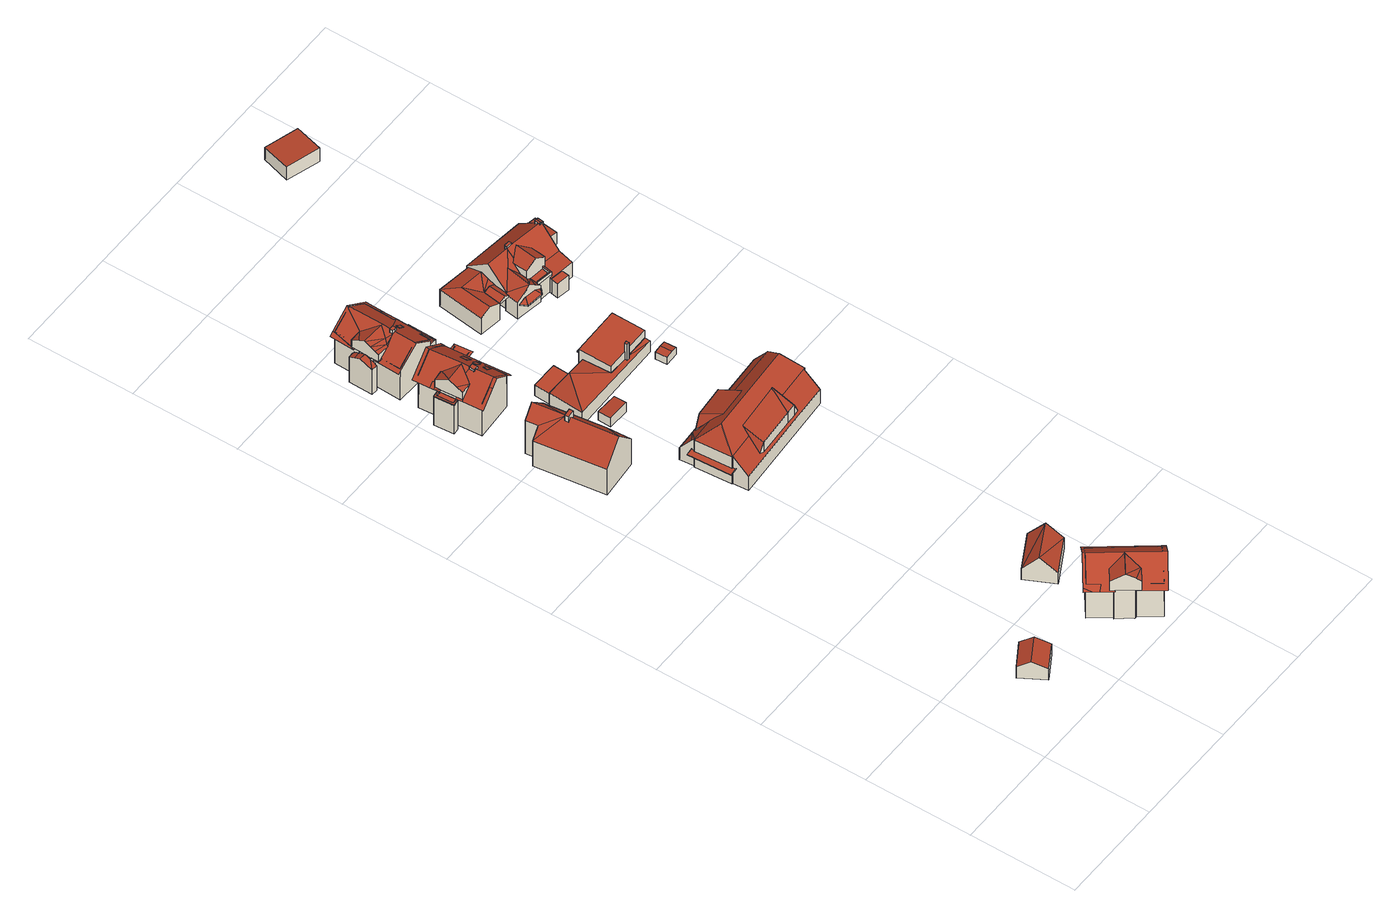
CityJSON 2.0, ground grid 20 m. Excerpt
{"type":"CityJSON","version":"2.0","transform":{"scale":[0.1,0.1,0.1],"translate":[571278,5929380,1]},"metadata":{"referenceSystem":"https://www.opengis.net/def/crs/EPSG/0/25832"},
"CityObjects":{
"building1":{"type":"Building","attributes":{"Grundfläche 2D":"27.286728","Grundhöhe NN":"5.896"},"geometry":[{"type":"Solid","lod":"3","boundaries":[[[[0,1,2,3]],[[4,0,3,5]],[[5,3,2,6,7]],[[4,5,7,8]],[[1,0,4,8,9]],[[2,1,9,6]],[[7,6,9,8]]]],"semantics":{"surfaces":[{"type":"RoofSurface"},{"type":"WallSurface"},{"type":"GroundSurface"}],"values":[[0,0,1,1,1,1,2]]}}]},
"building2":{"type":"Building","attributes":{"Grundfläche 2D":"114.761773","Grundhöhe NN":"2.342"},"children":["building2-1"],"geometry":[{"type":"Solid","lod":"3","boundaries":[[[[10,11,12,13]],[[14,15,16,10,13]],[[17,16,15]],[[13,12,14]],[[11,18,19,12]],[[15,14,12,20,21]],[[20,12,19]],[[18,11,10,22,23]],[[19,18,23,24]],[[20,19,24,25]],[[21,20,25,26]],[[17,15,21,26,27]],[[10,16,28,22]],[[16,17,27,28]],[[28,27,26,25,24,23,22]]]],"semantics":{"surfaces":[{"type":"RoofSurface"},{"type":"WallSurface"},{"type":"GroundSurface"}],"values":[[0,0,0,0,0,0,0,1,1,1,1,1,1,1,2]]}}]},
"building2-1":{"type":"BuildingInstallation","parents":["building2"],"geometry":[{"type":"MultiSurface","lod":"3","boundaries":[[[29,30,31,32,33]],[[34,31,30,29,35,13,12]],[[32,31,34,36]],[[36,14,37,33,32]],[[37,35,29,33]]],"semantics":{"surfaces":[{"type":"RoofSurface"},{"type":"WallSurface"}],"values":[0,1,1,1,1]}}]},
"building3":{"type":"Building","attributes":{"Grundfläche 2D":"97.119443","Grundhöhe NN":"2.132"},"geometry":[{"type":"Solid","lod":"3","boundaries":[[[[38,39,40]],[[41,42,43,38,40]],[[44,45,43,42]],[[39,46,40]],[[47,48,40,46,49,50]],[[51,52,53,54,55,56,57,50,49,46,39,58,59,60]],[[39,38,43,45,61,62,63,64,65,66,67,58]],[[68,69,70,60,59,58,67,66]],[[57,56,48,47,50]],[[56,55,71,62,61,44,42,41,40,48]],[[61,45,44]],[[72,73,74,75]],[[76,77,78,79,80,72,75,81]],[[82,78,77,83]],[[84,85,82,83,86]],[[87,67,88,84,86,89]],[[90,91,92,87,89,93]],[[94,95,59,90,93,96]],[[73,97,94,96,74]],[[81,75,74,96,93,89,86,83,77,76]],[[66,67,87,92,91,90,59,60,70,69,68]],[[95,94,97,73,72,80,79,78,82,85,84,88,67,66,65,64,63,62,71,55,54,53,52,51,60,59]]]],"semantics":{"surfaces":[{"type":"RoofSurface"},{"type":"WallSurface"},{"type":"GroundSurface"}],"values":[[0,0,0,0,0,0,0,0,1,1,1,1,1,1,1,1,1,1,1,2,0,0]]}}]},
"building4":{"type":"Building","attributes":{"Grundfläche 2D":"43.661425","Grundhöhe NN":"1.774"},"geometry":[{"type":"Solid","lod":"3","boundaries":[[[[98,99,100]],[[98,100,101]],[[102,101,103]],[[98,101,102]],[[100,99,104,105]],[[103,101,100,105,106]],[[102,103,106,107]],[[104,99,98,102,107]],[[106,105,104,107]]]],"semantics":{"surfaces":[{"type":"RoofSurface"},{"type":"WallSurface"},{"type":"GroundSurface"}],"values":[[0,0,0,0,1,1,1,1,2]]}}]},
"building5":{"type":"Building","attributes":{"Grundfläche 2D":"109.269776","Grundhöhe NN":"2.203"},"children":["building5-1","building5-2","building5-3","building5-4","building5-5"],"geometry":[{"type":"MultiSurface","lod":"3","boundaries":[[[108,109,110,111,112,113]],[[110,109,114,115,116]],[[117,118,119,120,121,109,122]],[[121,114,109]],[[123,124,117,122,125]],[[126,112,111,110,116,127,128,129,130,131,132]],[[133,134,135,131]],[[115,114,127,116]],[[132,131,135]],[[121,120,119,136,127,114]],[[137,138,139,140,141,142]],[[117,124,123,138,137,143,144,145,146,136,119,118],[147,148,147,149]],[[150,151,152,153,154,155,156,129,128,127,136,146,145,144,157,158]],[[145,146,136,146]],[[159,160,161,162,163,164,165,166,167,168]],[[169,170,171,172,173,174]],[[175,169,176,177]],[[170,169,175]],[[177,178,179,175]],[[126,113,112]],[[109,108,113,126,132,135,180,139,138,125,122]],[[138,123,125]],[[181,182,183,184]],[[185,186,128,181,184,187]],[[188,189,190,191,192,193,194,185,187,195]],[[196,197,145,188,195,198]],[[199,200,196,198,201]],[[199,201,202,170,152]],[[154,153,152,170,175,179]],[[182,203,154,179,204,205,183]],[[164,163,206,207]],[[165,164,207,208]],[[166,165,208,209]],[[210,168,167,166,209,211]],[[160,159,212,213]],[[163,162,161,214,215,206]],[[159,168,210,212]],[[161,160,213,214]],[[216,217,170,202,218]],[[219,220,216,218,221]],[[222,223,224,219,221,225]],[[226,223,222,227]],[[204,179,228,226,227,229]],[[205,204,229,227,222,225,221,218,202,201,198,195,187,184,183]],[[215,214,213,212,210,211,209,208,207,206]],[[131,132,193,192,135]],[[139,180,135,192,191,190]],[[190,142,141,140,139]],[[190,189,188,145,144,143,137,142]],[[158,157,144,145,197,196,200,199,152,151,150]],[[155,154,203,182,181,128,129,156]],[[193,132,131,130,129,128,186,185,194]],[[217,171,170]],[[172,171,217,216,220,169,174,173]],[[169,224,223,226,228,178,177,176]],[[219,224,169,220]],[[228,179,178]]],"semantics":{"surfaces":[{"type":"RoofSurface"},{"type":"WallSurface"},{"type":"GroundSurface"}],"values":[0,0,0,0,0,0,0,0,0,0,0,0,0,0,0,0,0,0,0,1,1,1,1,1,1,1,1,1,1,1,1,1,1,1,1,1,1,1,1,1,1,1,1,2,2,0,0,0,0,0,0,0,0,0,0,0,0]}}]},
"building5-1":{"type":"BuildingInstallation","parents":["building5"],"geometry":[{"type":"MultiSurface","lod":"3","boundaries":[[[230,231,232,233,234,235]],[[236,233,232,237,136]],[[236,148,149,235,234,233]],[[149,147,235]],[[235,147,146,230]],[[231,230,146,238]],[[232,231,238,237]]],"semantics":{"surfaces":[{"type":"RoofSurface"},{"type":"WallSurface"}],"values":[0,1,1,1,1,1,1]}}]},
"building5-2":{"type":"BuildingInstallation","parents":["building5"],"geometry":[{"type":"MultiSurface","lod":"3","boundaries":[[[239,240,241,242]],[[242,241,243,244]],[[239,242,244,245]],[[240,239,245,246]],[[241,240,246,243]]],"semantics":{"surfaces":[{"type":"RoofSurface"},{"type":"WallSurface"}],"values":[0,1,1,1,1]}}]},
"building5-3":{"type":"BuildingInstallation","parents":["building5"],"geometry":[{"type":"MultiSurface","lod":"3","boundaries":[[[247,248,249,250,251,252,253,254,255,256]],[[257,258,253,252]],[[259,248,247,256,255,254,253,258,260]],[[259,261,250,249,248]],[[257,252,251,250,261,262]]],"semantics":{"surfaces":[{"type":"RoofSurface"},{"type":"WallSurface"}],"values":[0,1,1,1,1]}}]},
"building5-4":{"type":"BuildingInstallation","parents":["building5"],"geometry":[{"type":"MultiSurface","lod":"3","boundaries":[[[263,264,265,266]],[[265,264,267,268]],[[266,265,268,269]],[[263,266,269,270]],[[264,263,270,267]]],"semantics":{"surfaces":[{"type":"RoofSurface"},{"type":"WallSurface"}],"values":[0,1,1,1,1]}}]},
"building5-5":{"type":"BuildingInstallation","parents":["building5"],"geometry":[{"type":"MultiSurface","lod":"3","boundaries":[[[271,272,273,274,275,276,277,278]],[[163,164,276,275]],[[164,165,277,276]],[[165,166,278,277]],[[166,167,271,278]],[[272,271,167,279]],[[273,272,279,280]],[[274,273,280,162]],[[162,163,275,274]]],"semantics":{"surfaces":[{"type":"RoofSurface"},{"type":"WallSurface"}],"values":[0,1,1,1,1,1,1,1,1]}}]},
"building6":{"type":"Building","attributes":{"Grundfläche 2D":"108.310834","Grundhöhe NN":"2.841"},"children":["building6-1","building6-2"],"geometry":[{"type":"Solid","lod":"3","boundaries":[[[[281,282,283,284]],[[285,286,283]],[[284,283,286]],[[285,287,286]],[[288,287,285,289,290]],[[291,292,293,294,288,290]],[[295,296,294,293]],[[297,298,293,299,300,301,302]],[[298,297,303,293]],[[299,293,292,291,290,304,305,300]],[[306,301,307,308]],[[306,302,301]],[[309,306,308,310]],[[285,311,312,304,290,289]],[[313,314,315,316,317]],[[318,312,311]],[[311,285,283]],[[319,320,321,318,311,282,317,316,322,323]],[[311,283,282]],[[320,324,325,326,312,318,321]],[[326,327,328,300,305,304,312]],[[329,330,331,332,333]],[[332,334,335,336,333]],[[337,336,335]],[[338,339,340,336,337]],[[341,342,343,344,340,339]],[[302,306,296,295,293,303,297]],[[287,288,294,296,306,309,345,338,337,335,334,346,314,313,317,281,284,286]],[[317,282,281]],[[330,329,347,348]],[[349,332,331,350]],[[331,330,348,350]],[[339,351,352,341]],[[343,342,353,354]],[[342,341,352,353]],[[344,343,354,355]],[[333,336,340,344,355,356]],[[329,333,356,347]],[[357,358,359,360,361]],[[362,363,321,364,357,361,365]],[[366,367,362,365,368]],[[325,366,368,369]],[[326,325,369,370]],[[371,326,370,372]],[[373,374,375,371,372,376]],[[377,378,379,299,305,380,373,376,381]],[[382,298,379,378,383]],[[382,383,351,339,345]],[[345,339,338]],[[332,346,334]],[[360,359,346,332,349]],[[376,372,370,369,368,365,361,360,349,350,348,347,356,355,354,353,352,351,383,378,377,381]],[[300,328,327,326,371,375,374,373,380,305]],[[299,300,305]],[[301,300,299,379,298,382,345,309,310,308,307]],[[358,357,364,321,320,319,323,322,316,315,314,346,359]],[[366,325,324,320,321,363,362,367]]]],"semantics":{"surfaces":[{"type":"RoofSurface"},{"type":"WallSurface"},{"type":"GroundSurface"}],"values":[[0,0,0,0,0,0,0,0,0,0,0,0,0,0,0,0,0,0,0,0,0,0,0,0,0,0,1,1,1,1,1,1,1,1,1,1,1,1,1,1,1,1,1,1,1,1,1,1,1,1,1,2,0,0,0,0,0]]}}]},
"building6-1":{"type":"BuildingInstallation","parents":["building6"],"geometry":[{"type":"MultiSurface","lod":"3","boundaries":[[[384,385,386,387,388,389]],[[384,390,311,385]],[[311,318,386,385]],[[387,386,318,391]],[[388,387,391,392]],[[392,312,389,388]],[[384,389,312,390]]],"semantics":{"surfaces":[{"type":"RoofSurface"},{"type":"WallSurface"}],"values":[0,1,1,1,1,1,1]}}]},
"building6-2":{"type":"BuildingInstallation","parents":["building6"],"geometry":[{"type":"MultiSurface","lod":"3","boundaries":[[[393,394,395,396]],[[396,395,397,398]],[[393,396,398,399]],[[394,393,399,400]],[[395,394,400,397]]],"semantics":{"surfaces":[{"type":"RoofSurface"},{"type":"WallSurface"}],"values":[0,1,1,1,1]}}]},
"building7":{"type":"Building","attributes":{"Grundfläche 2D":"9.968814","Grundhöhe NN":"1.854"},"geometry":[{"type":"Solid","lod":"3","boundaries":[[[[401,402,403,404]],[[405,406,404,403]],[[406,407,401,404]],[[407,408,402,401]],[[408,405,403,402]],[[408,407,406,405]]]],"semantics":{"surfaces":[{"type":"RoofSurface"},{"type":"WallSurface"},{"type":"GroundSurface"}],"values":[[0,1,1,1,1,2]]}}]},
"building8":{"type":"Building","attributes":{"Grundfläche 2D":"16.927085","Grundhöhe NN":"2.211"},"children":["building8-1"],"geometry":[{"type":"Solid","lod":"3","boundaries":[[[[409,410,411]],[[409,411,412]],[[409,412,413]],[[414,415,416,410]],[[411,410,416,417]],[[412,411,417,418]],[[413,412,418,419]],[[415,414,410,409,413,419,416]],[[417,416,419,418]]]],"semantics":{"surfaces":[{"type":"RoofSurface"},{"type":"WallSurface"},{"type":"GroundSurface"}],"values":[[0,0,0,1,1,1,1,1,2]]}}]},
"building8-1":{"type":"BuildingInstallation","parents":["building8"],"geometry":[{"type":"MultiSurface","lod":"3","boundaries":[[[420,421,414,409,422]],[[423,420,422,424]],[[424,422,409,425,426]],[[423,424,426,427]],[[421,420,423,427,428]],[[414,421,428,415,425,409]],[[427,426,425,415,428]]],"semantics":{"surfaces":[{"type":"RoofSurface"},{"type":"WallSurface"},{"type":"OuterCeilingSurface"}],"values":[0,0,1,1,1,1,2]}}]},
"building9":{"type":"Building","attributes":{"Grundfläche 2D":"267.533281","Grundhöhe NN":"1.475"},"children":["building9-1"],"geometry":[{"type":"Solid","lod":"3","boundaries":[[[[429,430,431,432]],[[433,434,435,436,437]],[[429,432,435,434]],[[438,433,437,439,440]],[[441,442,443,444,445,446]],[[447,443,442,448,449]],[[450,451,447,449,452]],[[441,446,453,454,455,456,457,458,452,449,448,442]],[[459,460,453]],[[461,459,453,446,445,462,463,464,465,450,452,458,466,467,468]],[[469,460,459]],[[470,455,454]],[[471,439,437,436,435,432,431,472,473,456,455,470]],[[474,472,431,430,475,476,477,438,440,439,471,478,479]],[[457,456,473]],[[433,438,477]],[[433,477,476,434]],[[476,475,429,434]],[[475,430,429]],[[462,445,444]],[[451,450,465]],[[447,451,465,464]],[[443,447,464,463]],[[444,443,463,462]],[[480,454,453,481,482,483,484,485]],[[486,470,454,480,485,484,487,488]],[[489,471,470,486,488,487,490,491]],[[471,489,491,490,492,478]],[[474,479,478,492,493]],[[472,474,493,494]],[[457,473,495,496]],[[473,472,494,495]],[[458,457,496,497]],[[466,458,497,498]],[[467,466,498,499]],[[468,467,499,500]],[[501,469,459,461,468,500,502]],[[482,481,453,460,469,501,483]],[[496,495,494,493,492,490,487,484,483,501,502,500,499,498,497]]]],"semantics":{"surfaces":[{"type":"RoofSurface"},{"type":"WallSurface"},{"type":"GroundSurface"}],"values":[[0,0,0,0,0,0,0,0,0,0,0,0,0,0,0,1,1,1,1,1,1,1,1,1,1,1,1,1,1,1,1,1,1,1,1,1,1,1,2]]}}]},
"building9-1":{"type":"BuildingInstallation","parents":["building9"],"geometry":[{"type":"MultiSurface","lod":"3","boundaries":[[[489,486,480,481,503,504,505,506]],[[506,507,491,489]],[[489,491,488,486]],[[486,488,485,480]],[[480,485,482,481]],[[481,482,508,503]],[[504,503,508,509]],[[505,504,509,510]],[[506,505,510,507]],[[509,508,482,485,488,491,507,510]]],"semantics":{"surfaces":[{"type":"RoofSurface"},{"type":"WallSurface"},{"type":"OuterCeilingSurface"}],"values":[0,1,1,1,1,1,1,1,1,2]}}]},
"building10":{"type":"Building","attributes":{"Grundfläche 2D":"86.756875","Grundhöhe NN":"1.416"},"children":["building10-1"],"geometry":[{"type":"Solid","lod":"3","boundaries":[[[[511,512,513]],[[514,515,511]],[[515,516,517,518,519,512,511]],[[520,518,517]],[[521,522,523,524]],[[522,525,526,514,511,513,527,528,523]],[[515,514,526,529]],[[517,516,515,529,530]],[[520,517,530,531]],[[512,519,518,520,531,532]],[[513,512,532,527]],[[524,523,528,533]],[[521,524,533,534]],[[522,521,534,525]],[[527,532,531,530,529,526,525,534,533,528]]]],"semantics":{"surfaces":[{"type":"RoofSurface"},{"type":"WallSurface"},{"type":"GroundSurface"}],"values":[[0,0,0,0,0,1,1,1,1,1,1,1,1,1,2]]}}]},
"building10-1":{"type":"BuildingInstallation","parents":["building10"],"geometry":[{"type":"MultiSurface","lod":"3","boundaries":[[[535,536,537,538,539,540]],[[541,518,542,543,538,537,536]],[[544,519,545,535,540,539]],[[541,536,535,545]],[[538,543,546,544,539]]],"semantics":{"surfaces":[{"type":"RoofSurface"},{"type":"WallSurface"}],"values":[0,1,1,1,1]}}]},
"building11":{"type":"Building","attributes":{"Grundfläche 2D":"58.246741","Grundhöhe NN":"1.415"},"children":["building11-1"],"geometry":[{"type":"Solid","lod":"3","boundaries":[[[[547,548,549,550]],[[548,547,551,552]],[[549,548,552,532]],[[550,549,532,531]],[[547,550,531,551]],[[552,551,531,532]]]],"semantics":{"surfaces":[{"type":"RoofSurface"},{"type":"WallSurface"},{"type":"GroundSurface"}],"values":[[0,1,1,1,1,2]]}}]},
"building11-1":{"type":"BuildingInstallation","parents":["building11"],"geometry":[{"type":"MultiSurface","lod":"3","boundaries":[[[553,554,555,556]],[[557,558,556,555]],[[558,559,553,556]],[[559,560,554,553]],[[560,557,555,554]],[[560,559,558,557]]],"semantics":{"surfaces":[{"type":"RoofSurface"},{"type":"WallSurface"},{"type":"OuterCeilingSurface"}],"values":[0,1,1,1,1,2]}}]},
"building12":{"type":"Building","attributes":{"Grundfläche 2D":"5.380566","Grundhöhe NN":"1.432"},"geometry":[{"type":"Solid","lod":"3","boundaries":[[[[561,562,563,564]],[[565,562,561,566]],[[564,563,567,568]],[[566,561,564,568,569]],[[565,566,569,570]],[[567,563,562,565,570]],[[568,567,570,569]]]],"semantics":{"surfaces":[{"type":"RoofSurface"},{"type":"WallSurface"},{"type":"GroundSurface"}],"values":[[0,0,1,1,1,1,2]]}}]},
"building13":{"type":"Building","attributes":{"Grundfläche 2D":"203.559840","Grundhöhe NN":"1.381"},"children":["building13-1","building13-2","building13-3","building13-4","building13-5"],"geometry":[{"type":"MultiSurface","lod":"3","boundaries":[[[571,572,573,574,575,576,577,578,579]],[[580,581,582,583,584,571,579]],[[585,586,587,588,589,590]],[[591,592,586]],[[586,592,593]],[[586,594,587]],[[595,596,597,591,598]],[[597,592,591]],[[592,597,599,600]],[[601,602,603,604,605,606,607,608,609,610]],[[611,575,574,573,572,571,584,609,608,612,613,614,615]],[[613,616,617,618,619,611,615,614]],[[619,587,594,611]],[[575,611,594,620,576]],[[620,594,586,593,621]],[[592,600,599,622,623,595,624,601,625]],[[626,627,628,629]],[[630,631,627]],[[631,632,627]],[[632,628,627]],[[632,633,634,628]],[[635,629,628,634]],[[636,637,638,639]],[[640,641,642,643,644,645]],[[646,647,648,649,650]],[[578,577,576,620,621]],[[610,582,581,580,579,578,621,593,592,625,651,652,601]],[[610,609,584,583,582]],[[653,598,591,586,585,590,654,655,656]],[[598,653,656,655,657,595]],[[623,596,595]],[[596,623,622,597]],[[622,599,597]],[[603,658,659,648,604]],[[660,661,607,606,605,604,648,647,646]],[[608,607,661,662,612]],[[663,664,617,616,643,642]],[[618,617,664,665]],[[633,632,631,630,666,667,668,669,670,587,619,618,665,671]],[[669,668,672,673,588,587,670]],[[654,590,589,588,673,672]],[[674,675,627,626,676,677]],[[674,667,666,630,627,675]],[[634,633,671,678]],[[635,634,678,679]],[[626,629,635,679,677,676]],[[612,638,637,616,613]],[[638,612,662,680,639]],[[636,639,680,645,644]],[[637,636,644,643,616]],[[603,602,624,595,657,658]],[[624,602,601]],[[640,645,680,681]],[[641,640,681,682]],[[642,641,682,663]],[[649,648,659,683]],[[650,649,683,684]],[[646,650,684,660]],[[683,659,658,657,655,654,672,668,667,674,677,679,678,671,665,664,663,682,681,680,662,661,660,684]]],"semantics":{"surfaces":[{"type":"RoofSurface"},{"type":"WallSurface"},{"type":"GroundSurface"}],"values":[0,0,0,0,0,0,0,0,0,0,0,0,0,0,0,0,0,0,0,0,0,0,0,0,0,1,1,1,1,1,1,1,1,1,1,1,1,1,1,1,1,1,1,1,1,1,1,1,1,1,1,1,1,1,1,1,1,1,2]}}]},
"building13-1":{"type":"BuildingInstallation","parents":["building13"],"geometry":[{"type":"MultiSurface","lod":"3","boundaries":[[[638,637,685,686]],[[616,637,638,612,613]],[[616,687,685,637]],[[688,686,685,687,614]],[[688,612,638,686]]],"semantics":{"surfaces":[{"type":"RoofSurface"},{"type":"WallSurface"}],"values":[0,1,1,1,1]}}]},
"building13-2":{"type":"BuildingInstallation","parents":["building13"],"geometry":[{"type":"MultiSurface","lod":"3","boundaries":[[[689,690,691,692]],[[693,694,690,689]],[[691,690,694,695]],[[696,697,692,691,695]],[[693,689,692,697,698]]],"semantics":{"surfaces":[{"type":"RoofSurface"},{"type":"WallSurface"}],"values":[0,1,1,1,1]}}]},
"building13-3":{"type":"BuildingInstallation","parents":["building13"],"geometry":[{"type":"MultiSurface","lod":"3","boundaries":[[[699,700,701,702,703,704,652,651]],[[625,705,699,651]],[[600,701,700,699,705,706]],[[600,597,702,701]],[[622,597,599]],[[597,600,599]],[[703,702,597,622,623,596]],[[596,623,595,624,704,703]],[[652,704,624,601]]],"semantics":{"surfaces":[{"type":"RoofSurface"},{"type":"WallSurface"}],"values":[0,1,1,1,1,1,1,1,1]}}]},
"building13-4":{"type":"BuildingInstallation","parents":["building13"],"geometry":[{"type":"MultiSurface","lod":"3","boundaries":[[[707,708,653]],[[707,709,710]],[[710,708,707]],[[711,712,713,710,709]],[[714,713,712]],[[712,711,709,707,653,656,715,714]],[[713,714,715,716]],[[710,713,716,717]],[[708,710,717,718]],[[653,708,718,656]],[[716,715,656,718,717]]],"semantics":{"surfaces":[{"type":"RoofSurface"},{"type":"WallSurface"},{"type":"OuterCeilingSurface"}],"values":[0,0,0,0,0,1,1,1,1,1,2]}}]},
"building13-5":{"type":"BuildingInstallation","parents":["building13"],"geometry":[{"type":"MultiSurface","lod":"3","boundaries":[[[719,720,670,630,721,722]],[[627,626,722,721]],[[720,719,589,723,673,588]],[[720,588,673,669,670]],[[670,669,666,630]],[[721,630,666,675,627]],[[627,675,676,626]],[[719,722,626,676,723,589]],[[675,666,669,673,723,676]]],"semantics":{"surfaces":[{"type":"RoofSurface"},{"type":"WallSurface"},{"type":"OuterCeilingSurface"}],"values":[0,0,1,1,1,1,1,1,2]}}]},
"building14":{"type":"Building","attributes":{"Grundfläche 2D":"35.766021","Grundhöhe NN":"1.298"},"geometry":[{"type":"Solid","lod":"3","boundaries":[[[[724,725,726,727]],[[725,724,728,729]],[[726,725,729,730]],[[727,726,730,731]],[[724,727,731,728]],[[729,728,731,730]]]],"semantics":{"surfaces":[{"type":"RoofSurface"},{"type":"WallSurface"},{"type":"GroundSurface"}],"values":[[0,1,1,1,1,2]]}}]}
},
"vertices":[
[89,88,88],[103,65,74],[149,92,74],[135,115,88],[77,109,74],[123,136,74],[149,92,49],[123,136,49],[77,109,49],[103,65,49],
[104,1031,72],[66,1026,112],[74,966,112],[74,966,111],[75,959,112],[86,873,112],[119,922,72],[122,876,72],[45,1024,90],[48,1001,90],[30,999,72],[48,869,72],[104,1031,13],[45,1024,13],[48,1001,13],[30,999,13],[48,869,13],[122,876,13],[119,922,13],
[83,967,118],[74,966,118],[68,965,118],[69,958,118],[84,960,118],[68,965,106],[83,967,102],[69,958,105],[84,960,102],
[337,56,105],[337,85,119],[301,58,119],[311,46,110],[311,45,109],[337,55,104],[316,38,104],[337,54,104],[337,86,119],[290,81,104],[286,78,104],[309,94,105],[307,94,104],[260,110,81],[285,77,81],[289,72,81],[290,71,81],[291,72,82],[286,78,82],[290,81,86],[338,86,120],[300,136,120],[298,139,120],[316,38,82],[311,45,82],[311,45,81],[316,38,81],[340,5,81],[378,33,120],[373,39,120],[415,62,81],[411,68,81],[336,169,81],[311,46,82],[294,76,86],[297,77,89],[297,77,11],[294,76,11],[314,50,11],[315,49,11],[315,49,87],[314,50,87],[314,51,87],[314,51,11],[317,50,88],[317,50,11],[343,15,88],[327,37,88],[343,15,11],[407,65,85],[367,34,114],[407,65,11],[332,160,88],[336,154,88],[403,70,85],[332,160,11],[270,113,89],[297,133,116],[270,113,11],[288,89,88],
[293,218,62],[306,191,33],[372,226,33],[359,252,62],[280,243,33],[346,278,33],[306,191,8],[372,226,8],[346,278,8],[280,243,8],
[25,1182,101],[27,1157,116],[46,1183,101],[45,1184,100],[45,1185,100],[25,1183,100],[65,1161,114],[64,1161,114],[64,1162,114],[50,1134,100],[52,1138,103],[58,1148,108],[65,1159,114],[65,1160,115],[28,1143,107],[49,1133,100],[50,1133,100],[29,1132,100],[25,1183,84],[67,1160,116],[62,1219,116],[62,1225,116],[19,1221,81],[22,1183,81],[25,1182,84],[23,1173,81],[23,1172,81],[26,1172,83],[68,1145,116],[27,1131,81],[29,1132,83],[28,1143,83],[26,1143,81],[26,1142,81],[26,1139,81],[30,1093,81],[72,1097,116],[72,1103,116],[69,1135,116],[66,1135,114],[65,1136,113],[66,1135,113],[116,1106,81],[112,1152,81],[112,1156,81],[108,1207,81],[107,1221,81],[107,1224,81],[107,1229,81],[109,1101,87],[116,1101,81],[28,1143,77],[26,1172,77],[23,1172,77],[23,1173,77],[23,1176,77],[12,1175,77],[15,1138,77],[26,1139,77],[26,1142,77],[26,1143,77],[131,1194,49],[112,1156,50],[112,1152,50],[131,1153,49],[134,1153,49],[134,1158,49],[108,1207,49],[145,1194,49],[142,1228,49],[107,1224,49],[107,1221,49],[27,1157,83],[100,1222,87],[100,1221,87],[100,1221,12],[100,1222,12],[28,1216,88],[55,1218,111],[28,1216,12],[37,1100,88],[35,1132,88],[34,1142,88],[34,1146,88],[32,1171,87],[31,1179,88],[30,1191,88],[37,1100,12],[109,1105,87],[104,1105,90],[109,1105,12],[105,1155,87],[105,1149,87],[105,1155,12],[112,1156,12],[105,1221,83],[107,1221,12],[105,1221,12],[23,1176,12],[12,1175,12],[15,1138,12],[26,1139,12],[26,1143,12],[26,1142,12],[28,1143,12],[26,1172,12],[23,1172,12],[23,1173,12],[131,1158,49],[114,1156,50],[131,1158,12],[127,1198,49],[128,1186,49],[127,1198,12],[141,1199,12],[141,1199,49],[128,1198,49],[128,1198,12],[139,1224,49],[139,1224,12],[109,1221,49],[109,1221,12],
[69,1135,118],[74,1135,118],[73,1145,118],[65,1145,118],[65,1136,118],[66,1135,118],[65,1145,114],[73,1145,113],[74,1135,113],
[97,1179,93],[87,1178,101],[88,1165,101],[98,1165,93],[88,1165,100],[98,1165,92],[97,1179,92],[87,1178,100],
[99,1155,93],[99,1156,93],[91,1156,99],[88,1155,101],[88,1150,101],[88,1148,101],[99,1148,93],[99,1149,93],[99,1152,93],[99,1154,93],[88,1148,100],[99,1148,92],[99,1156,92],[99,1154,92],[88,1155,100],[88,1150,100],
[100,1137,93],[90,1136,101],[90,1128,101],[101,1129,93],[90,1136,100],[90,1128,100],[101,1129,92],[100,1137,92],
[26,1142,80],[17,1142,80],[15,1172,80],[23,1173,80],[23,1176,80],[12,1175,80],[15,1138,80],[26,1139,80],[17,1142,77],[15,1172,77],
[16,1283,102],[38,1282,102],[40,1285,104],[16,1290,106],[46,1292,108],[16,1298,111],[16,1309,117],[16,1310,117],[52,1300,113],[58,1308,117],[58,1309,117],[48,1323,109],[39,1336,102],[17,1321,111],[18,1336,102],[17,1336,102],[22,1336,90],[23,1337,90],[58,1371,116],[61,1375,118],[24,1376,91],[18,1336,86],[23,1336,90],[60,1308,118],[61,1371,118],[17,1336,86],[16,1376,85],[15,1332,84],[17,1331,86],[15,1330,84],[55,1284,115],[59,1290,118],[16,1286,86],[16,1290,86],[15,1290,85],[15,1286,85],[16,1283,86],[59,1283,118],[20,1243,90],[58,1241,118],[58,1244,118],[13,1245,85],[13,1243,85],[104,1239,85],[105,1261,85],[106,1313,85],[106,1333,85],[107,1373,85],[15,1286,76],[15,1290,78],[16,1290,78],[16,1298,81],[4,1287,76],[16,1308,86],[16,1309,86],[4,1310,86],[16,1310,86],[16,1311,86],[17,1321,81],[5,1321,81],[17,1331,77],[15,1330,77],[15,1332,76],[5,1332,76],[17,1321,86],[16,1298,86],[15,1286,18],[15,1290,18],[16,1298,18],[16,1290,18],[17,1321,18],[17,1331,18],[15,1330,18],[15,1332,18],[5,1332,18],[4,1287,18],[20,1245,90],[21,1286,90],[22,1298,90],[22,1298,18],[20,1245,18],[97,1242,91],[64,1244,114],[22,1245,92],[97,1242,18],[97,1262,91],[97,1258,91],[97,1262,18],[105,1261,18],[106,1313,18],[99,1313,90],[99,1313,18],[100,1370,90],[100,1339,90],[99,1329,90],[100,1370,18],[58,1371,18],[24,1373,18],[24,1373,91],[65,1371,116],[61,1371,18],[23,1321,90],[23,1321,18],
[55,1290,123],[55,1284,123],[59,1283,123],[63,1283,123],[63,1290,123],[59,1290,123],[55,1290,115],[63,1283,116],[63,1290,116],
[90,1295,97],[80,1295,105],[79,1288,105],[90,1288,97],[79,1288,104],[90,1288,96],[90,1295,96],[80,1295,104],
[171,974,29],[170,949,31],[210,948,31],[211,972,29],[210,948,9],[211,972,9],[171,974,9],[170,949,9],
[129,1313,44],[106,1313,45],[105,1261,44],[137,1260,44],[138,1313,44],[106,1313,44],[106,1313,42],[106,1313,12],[105,1261,12],[137,1260,12],[138,1313,12],
[99,1323,45],[99,1313,44],[130,1322,45],[100,1333,44],[130,1333,44],[129,1313,42],[130,1333,42],[100,1333,42],[99,1313,42],
[331,713,66],[342,714,43],[334,739,68],[328,753,84],[240,707,66],[312,712,66],[327,753,84],[247,746,82],[238,745,82],[233,708,45],[236,732,68],[235,722,58],[232,792,77],[236,781,88],[232,824,65],[220,822,41],[225,810,55],[229,800,68],[290,829,65],[289,785,88],[293,786,88],[298,815,55],[300,827,41],[295,805,68],[182,797,68],[180,797,68],[205,763,104],[378,775,104],[398,811,68],[396,811,68],[220,828,30],[182,803,61],[299,834,30],[220,822,38],[232,824,37],[290,829,36],[300,827,39],[394,834,38],[301,828,38],[301,834,30],[180,825,31],[185,728,68],[187,728,68],[400,744,68],[403,744,68],[402,714,38],[331,713,42],[312,712,42],[240,707,43],[189,699,38],[331,709,38],[180,797,42],[182,797,42],[182,797,40],[182,797,5],[180,797,5],[180,797,40],[185,728,42],[185,728,5],[185,728,40],[187,728,42],[187,728,5],[187,728,40],[189,699,5],[402,714,5],[400,744,5],[403,744,5],[398,811,5],[396,811,5],[394,834,5],[301,828,5],[301,834,5],[180,825,5],[299,834,5],
[182,803,42],[168,802,42],[173,721,42],[188,722,42],[188,722,40],[182,803,40],[168,802,40],[173,721,40],
[208,1055,33],[246,1002,32],[245,1056,30],[153,1055,36],[150,989,36],[288,992,31],[338,993,30],[288,1002,31],[283,1002,31],[338,1003,30],[159,1087,29],[157,1055,29],[208,1055,29],[209,1086,29],[157,1055,4],[153,1055,4],[245,1056,4],[208,1055,4],[150,989,4],[338,993,4],[338,1003,4],[246,1002,4],[209,1086,4],[159,1087,4],
[283,998,68],[288,998,68],[288,1002,68],[288,1003,68],[283,1003,68],[283,1002,68],[288,998,31],[288,1002,5],[288,1003,5],[283,1003,31],[283,998,31],[283,1003,5],
[338,1066,48],[245,1064,48],[246,1002,48],[338,1003,48],[338,1066,4],[245,1064,4],
[254,1073,31],[254,1064,33],[267,1065,33],[266,1073,31],[267,1065,29],[266,1073,29],[254,1073,29],[254,1064,29],
[345,956,22],[344,978,22],[331,978,20],[332,956,20],[356,979,20],[357,957,20],[331,978,4],[332,956,4],[357,957,4],[356,979,4],
[346,1255,78],[345,1255,78],[344,1254,77],[343,1254,76],[329,1247,68],[323,1244,64],[321,1229,65],[320,1216,65],[340,1213,78],[355,1211,69],[357,1211,67],[361,1211,65],[362,1217,65],[364,1239,65],[292,1198,55],[301,1197,64],[282,1227,43],[279,1227,41],[278,1221,41],[275,1201,41],[312,1195,54],[328,1215,42],[320,1216,48],[309,1245,64],[325,1196,42],[323,1197,44],[324,1199,44],[325,1193,42],[325,1199,42],[326,1199,42],[357,1211,42],[354,1192,38],[350,1193,38],[349,1189,38],[351,1189,38],[373,1186,38],[396,1183,38],[400,1211,43],[362,1217,43],[361,1211,42],[330,1260,81],[405,1247,79],[405,1249,81],[401,1250,81],[346,1258,81],[406,1259,73],[411,1296,42],[292,1311,42],[286,1266,81],[321,1229,49],[320,1216,49],[324,1199,42],[323,1197,42],[354,1192,42],[355,1211,42],[257,1223,42],[262,1256,42],[244,1286,51],[236,1226,51],[285,1253,42],[286,1266,46],[288,1280,51],[291,1307,42],[227,1316,42],[215,1229,42],[409,1258,81],[406,1259,81],[405,1247,81],[408,1247,81],[439,1243,30],[444,1288,30],[410,1292,33],[406,1259,33],[409,1258,33],[408,1247,33],[373,1186,37],[351,1189,37],[349,1189,37],[347,1176,37],[371,1172,37],[355,1211,48],[357,1211,48],[325,1193,36],[275,1201,4],[325,1193,4],[325,1193,34],[325,1196,4],[350,1193,4],[349,1189,4],[373,1186,4],[396,1183,4],[405,1247,4],[410,1292,4],[411,1296,4],[292,1311,4],[285,1253,40],[285,1253,4],[282,1227,4],[282,1227,40],[282,1227,42],[291,1307,4],[279,1227,4],[279,1227,40],[262,1256,4],[262,1256,40],[257,1223,40],[257,1223,4],[227,1316,4],[215,1229,4],[408,1247,4],[439,1243,4],[444,1288,4],[347,1176,4],[371,1172,4],
[402,1259,81],[400,1248,81],[402,1259,73],[400,1248,79],
[331,1266,84],[330,1261,84],[341,1260,84],[341,1265,84],[331,1266,75],[330,1261,80],[341,1260,80],[341,1263,77],[341,1265,75],[338,1265,75],
[352,1195,48],[350,1195,48],[326,1199,48],[324,1199,48],[323,1197,48],[354,1192,48],[352,1195,42],[350,1195,42],
[323,1193,37],[325,1192,36],[312,1195,43],[316,1184,36],[301,1197,43],[292,1198,43],[284,1188,36],[278,1200,36],[278,1200,34],[284,1188,34],[316,1184,34],[325,1192,34],
[278,1221,43],[279,1227,43],[274,1254,48],[270,1222,48],[278,1221,40],
[367,1645,34],[383,1698,31],[321,1717,31],[305,1664,34],[367,1645,3],[383,1698,3],[321,1717,3],[305,1664,3]
]}
